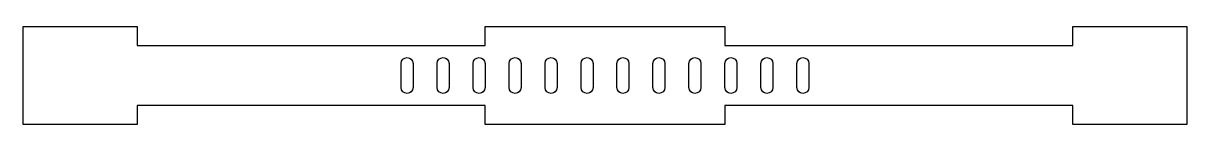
# Model space of a CAD drawing. Header units: millimetres. Extents: x -176 to 18, y -14 to 2.
import ezdxf

# ---------------------------------------------------------------- set-up
doc = ezdxf.new("R2010")
doc.units = ezdxf.units.MM
doc.layers.get('0').update_dxf_attribs({"linetype": 'CONTINUOUS'})

msp = doc.modelspace()

# ---------------------------------------------------------------- linework, layer by layer
msp.add_lwpolyline([(-98.96, 2.25), (-58.96, 2.25), (-58.96, -0.95), (-0.96, -0.95), (-0.96, 2.25), (18.04, 2.25), (18.04, -14.15), (-0.96, -14.15), (-0.96, -10.95), (-58.96, -10.95), (-58.96, -14.15), (-98.96, -14.15), (-98.96, -10.95), (-156.96, -10.95), (-156.96, -14.15), (-175.96, -14.15), (-175.96, 2.25), (-156.96, 2.25), (-156.96, -0.95), (-98.96, -0.95)], close=True)
for points in [[(-110.96, -7.95, -1), (-112.96, -7.95), (-112.96, -3.95, -1), (-110.96, -3.95)], [(-104.96, -7.95, -1), (-106.96, -7.95), (-106.96, -3.95, -1), (-104.96, -3.95)], [(-98.96, -7.95, -1), (-100.96, -7.95), (-100.96, -3.95, -1), (-98.96, -3.95)], [(-92.96, -7.95, -1), (-94.96, -7.95), (-94.96, -3.95, -1), (-92.96, -3.95)], [(-86.96, -7.95, -1), (-88.96, -7.95), (-88.96, -3.95, -1), (-86.96, -3.95)], [(-82.96, -3.95, -1), (-80.96, -3.95), (-80.96, -7.95, -1), (-82.96, -7.95)], [(-74.96, -7.95, -1), (-76.96, -7.95), (-76.96, -3.95, -1), (-74.96, -3.95)], [(-68.96, -7.95, -1), (-70.96, -7.95), (-70.96, -3.95, -1), (-68.96, -3.95)], [(-62.96, -7.95, -1), (-64.96, -7.95), (-64.96, -3.95, -1), (-62.96, -3.95)], [(-56.96, -7.95, -1), (-58.96, -7.95), (-58.96, -3.95, -1), (-56.96, -3.95)], [(-50.96, -7.95, -1), (-52.96, -7.95), (-52.96, -3.95, -1), (-50.96, -3.95)], [(-44.96, -7.95, -1), (-46.96, -7.95), (-46.96, -3.95, -1), (-44.96, -3.95)]]:
    msp.add_lwpolyline(points, format="xyb", close=True)

doc.saveas('drawing.dxf')
